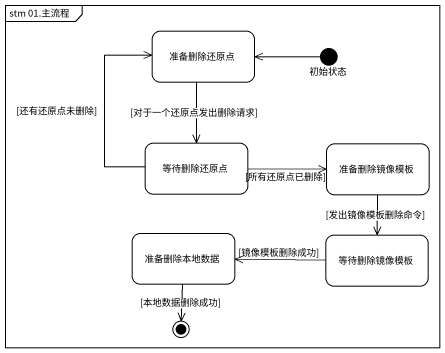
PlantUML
@startuml
mainframe stm 01.主流程
hide empty description
state 准备删除还原点
state 初始状态 <<start>>
state 等待删除还原点
state 准备删除镜像模板
state 准备删除本地数据
state 等待删除镜像模板
准备删除还原点 --> 等待删除还原点 : [对于一个还原点发出删除请求]
初始状态 -left-> 准备删除还原点
等待删除还原点 -up-> 准备删除还原点 : [还有还原点未删除]
等待删除还原点 -right-> 准备删除镜像模板 : [所有还原点已删除]
准备删除镜像模板 --> 等待删除镜像模板 : [发出镜像模板删除命令]
等待删除镜像模板 -left-> 准备删除本地数据 : [镜像模板删除成功]
准备删除本地数据 --> [*] : [本地数据删除成功]
@enduml
